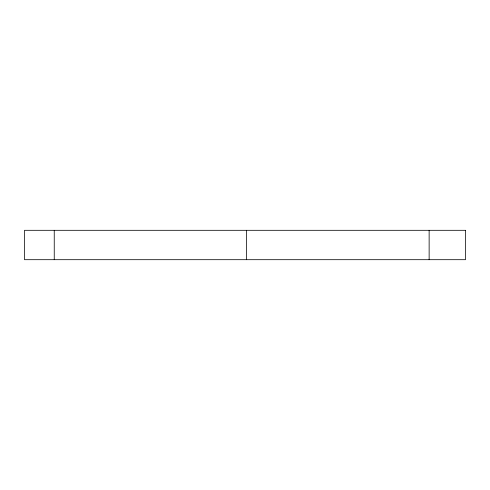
<?xml version="1.0" encoding="UTF-8"?>
<svg xmlns="http://www.w3.org/2000/svg" width="490" height="490" viewBox="0 0 490 490"><rect width="100%" height="100%" fill="white"/><g stroke="black" fill="none" stroke-linecap="round" stroke-linejoin="round"><path stroke-width="0.73" d="M429.136 230.312L429.136 259.688M246.507 230.312L246.507 259.688M54.243 230.312L54.243 259.688M465.5 230.312L24.5 230.312L24.5 259.688L465.5 259.688L465.5 230.312"/></g></svg>
